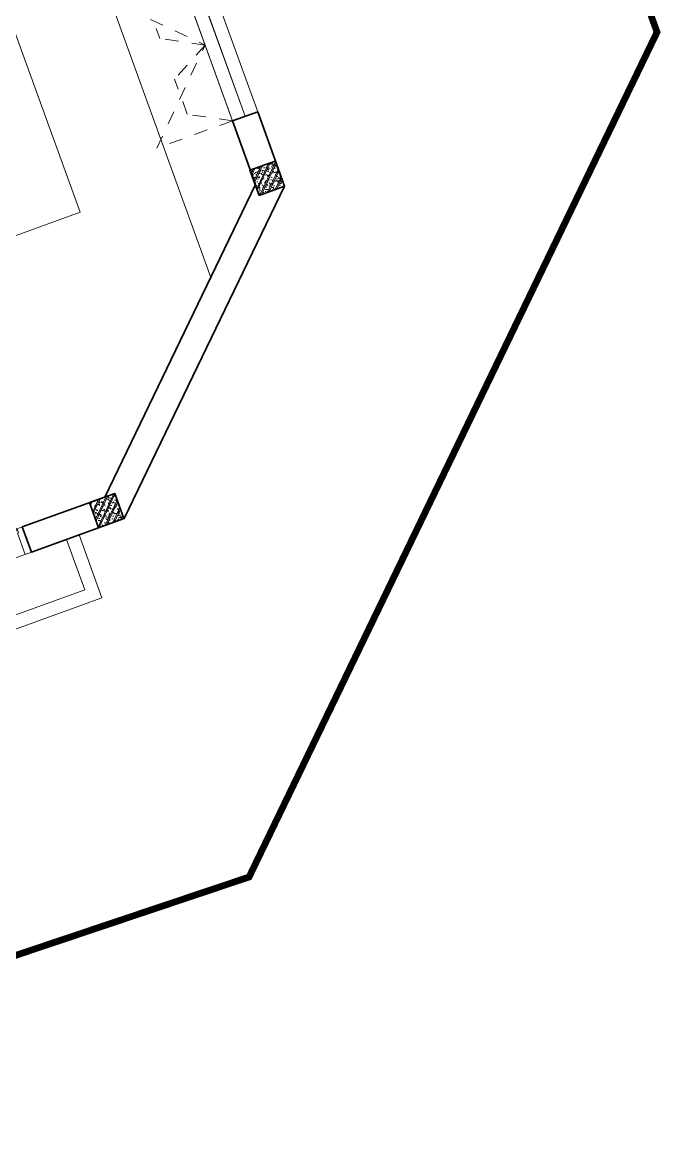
# Model space of a CAD drawing. Header units: metres. Extents: x 568332 to 569219, y 2065964 to 2066430.
# Drawn here: x 568663.4 to 568668.15, y 2066203.53 to 2066211.84 of the extents above; entities that cross this region are included whole.
import ezdxf

# ---------------------------------------------------------------- set-up
doc = ezdxf.new("R2010")
doc.units = ezdxf.units.M
for name, pattern in [('$AUDIT_BAD_LTYPE2', [0]), ('HIDDEN', [0.375, 0.25, -0.125]), ('HIDDEN2', [0.1875, 0.125, -0.0625])]:
    doc.linetypes.add(name, pattern=pattern)
doc.layers.get('0').update_dxf_attribs({"linetype": 'CONTINUOUS'})
for name, color, linetype, lineweight in [('-DIM', 9, 'CONTINUOUS', 13), ('-DOOR', 137, 'CONTINUOUS', 9), ('-FURNITURE', 46, 'CONTINUOUS', 9), ('-HATCH', 8, 'CONTINUOUS', 5), ('-LINE1', 7, 'CONTINUOUS', 18), ('-LINE2', 252, 'CONTINUOUS', 9), ('-STEEL1', 1, 'CONTINUOUS', 35), ('-WALL', 4, 'CONTINUOUS', 35)]:
    doc.layers.add(name, color=color, linetype=linetype, lineweight=lineweight)
doc.layers.add('APOLIC', color=7, linetype='CONTINUOUS')
doc.layers.add('TIMDUONG', color=1, linetype='CONTINUOUS')

# ---------------------------------------------------------------- blocks, each defined once
blk = doc.blocks.new('*U292')
at = {"ltscale": 0.3}
for points in [[(1072.648608955455, 0, 0.4142135623730951), (50, 1022.648608955455, 0.4142135623730951)], [(1072.648608955456, 0, -0.4142135623730951), (2040.997291771643, 968.3486828161876, -0.4142135623730951)]]:
    blk.add_lwpolyline(points, format="xyb", dxfattribs=at)
for points in [[(607.832537065732, 597.8121955390618), (727.7715124857222, 717.7511709590519), (747.7613417223872, 697.761341722387), (727.7715124857427, 677.7715124857425), (711.7796490964148, 693.7633758750703), (611.8305029130692, 593.8142296917247)], [(0, 0), (50, 0), (50, -40), (60, -40), (60, -245.9999999543969), (0, -245.9999999543969)], [(2090.997291771643, 0), (2040.997291771643, 0), (2040.997291771643, -40), (2030.997291771643, -40), (2030.997291771643, -245.9999999543969), (2090.997291771643, -245.9999999543969)]]:
    blk.add_lwpolyline(points, close=True)
for points in [[(702.4110880447375, 652.4110880447372), (730.6953592921994, 624.1268167972753), (801.4060374108542, 694.8374949159302), (773.1217661633923, 723.1217661633921), (702.4110880447375, 652.4110880447372)], [(704.4658889366618, 654.4658889366615), (120.7106781186548, 70.71067811865474)], [(1426.98204971791, 614.0152420537327), (1398.697778470448, 585.730970806271), (1327.987100351793, 656.4416489249254), (1356.271371599255, 684.7259201723875), (1426.98204971791, 614.0152420537327)], [(1424.927248825986, 616.0700429456567), (1970.286613652989, 70.71067811865441)], [(120.7106781186548, 70.71067811865474), (148.9949493661167, 42.42640687119284), (78.2842712474619, -28.2842712474619), (50, 0), (120.7106781186548, 70.71067811865474)], [(1970.286613652989, 70.71067811865441), (1942.002342405526, 42.42640687119251), (2012.713020524181, -28.28427124746213), (2040.997291771643, -2.273736754432321e-13), (1970.286613652989, 70.71067811865441)]]:
    blk.add_lwpolyline(points)
at = {"layer": 'APOLIC', "linetype": '$AUDIT_BAD_LTYPE2'}
for p, q in [((134.8528137423857, 56.56854249492379), (716.5532236684685, 638.2689524210064)), ((730.6953592921994, 624.1268167972753), (148.9949493661167, 42.42640687119284)), ((1398.697778470448, 585.730970806271), (1942.002342405526, 42.42640687119251)), ((1956.144478029257, 56.56854249492335), (1412.839914094179, 599.8731064300016))]:
    blk.add_line(p, q, dxfattribs=at)
blk = doc.blocks.new('D12')
at = {"layer": '-DOOR'}
for p, q in [((0, 200.0213350024052), (1200, 200.0213350024052)), ((0, 100), (1200, 100.2985981091746)), ((0, 0), (1200, 0.2985981091745802))]:
    blk.add_line(p, q, dxfattribs=at)
at = {"layer": '-LINE2', "linetype": 'HIDDEN2', "ltscale": 10}
for p, q in [((0, 200), (0, 800)), ((0, 800), (600, 200.0213350024052)), ((1200, 800), (600, 200.0213350024052)), ((1200, 200), (1200, 800)), ((1200, 200), (1200, 800)), ((0, 200.0213350024052), (160.3887441940024, 500)), ((160.3887441940024, 500), (439.4600093320769, 500.1492614196613)), ((600, 200.0213350024052), (439.4600093320769, 500.1492614196613)), ((600, 200.0213350024052), (760.5399906679231, 500.1492614196613)), ((1039.611255805998, 500), (760.5399906679231, 500.1492614196613)), ((1200, 200.0213350024052), (1039.611255805998, 500))]:
    blk.add_line(p, q, dxfattribs=at)
blk = doc.blocks.new('18x35')
at = {"layer": '-HATCH'}
h = blk.add_hatch(dxfattribs=at)
h.set_pattern_fill('CHAU-01', color=256, scale=10, angle=-1.272221872585407e-14, pattern_type=2)
h.set_pattern_definition([(49.99999999999999, (0, 0), (71.72601826007535, -6.275213498259527), [7.5, -82.5]), (355, (0, 0), (-13.87513336129999, 75.21921337000119), [6, -66]), (100.4514, (5.977167999997619, -0.5229339999999638), (57.85093817140217, 68.94395420609534), [6.374019000000001, -70.1142112]), (46.18419999999998, (0, 20), (106.7241048625644, -16.55190143290183), [11.25, -123.75]), (96.63559999999998, (8.89367449999554, 18.62066930000003), (93.46627055487036, 97.41178709004416), [9.561028799999994, -105.1713]), (351.1842, (0, 20), (93.46619451336275, 97.41186009253245), [9, -99]), (20.99999999999998, (10, 15), (59.69070521184616, -40.2618890665339), [7.5, -82.5]), (326.0000000000001, (10, 15), (24.33153319215819, 72.5150045046853), [6, -66]), (71.45139999999999, (14.97422329999972, 11.64483940000002), (84.022262858149, 32.25304967099522), [6.374019000000001, -70.1142112]), (37.49999999999998, (0, 0), (1.215985531729074, 33.28938538313115), [0, -65.19999999999999, 0, -67, 0, -66.25]), (7.499999999999987, (0, 0), (26.30695374421487, 39.44117118823602), [0, -38.2, 0, -63.7, 0, -25.25]), (327.5, (-22.30000000000291, 0), (53.3822436172409, -2.255487173437988), [0, -25, 0, -78, 0, -103.5]), (317.5, (-32.30000000000291, 0), (58.31861693423862, 10.01049823323176), [0, -32.5, 0, -51.8, 0, -73.5]), (44.99999999999999, (0, 0), (-30.05203820042826, 30.05203820042828), []), (44.99999999999999, (0, 12.25), (-30.05203820042826, 30.05203820042828), [])])
h.paths.add_polyline_path([(96508.03118051568, 47993.04977023201), (96508.03118051568, 47793.04977023201), (96708.03118051568, 47793.04977023201), (96708.03118051568, 47993.04977023201)])
at = {"layer": '-STEEL1'}
blk.add_lwpolyline([(96508.03118051568, 47793.04977023201), (96708.03118051568, 47793.04977023201), (96708.03118051568, 47993.04977023201), (96508.03118051568, 47993.04977023201)], close=True, dxfattribs=at)
blk = doc.blocks.new('M2-T3')
at = {"layer": '-DOOR'}
for p, q in [((196486.8433084649, -96576.36550598258), (196486.823116207, -97776.13732626573)), ((196586.4145304255, -96576.38040445003), (196586.3943381677, -97776.15222473317)), ((196686.1666573934, -97776.15390390946), (196686.1666573934, -96576.38040445003)), ((192285.5757111853, -100287.219811441), (193985.5735093741, -100287.1965599299))]:
    blk.add_line(p, q, dxfattribs=at)
at = {"layer": '-FURNITURE'}
for points in [[(195937.1744868668, -98818.06896067901), (196486.6070762385, -98281.27276800953), (196487.1597776755, -94587.3923307042), (195937.1744868669, -94587.39233070418)], [(194387.4282566035, -96536.65672511095), (195187.1597776754, -96536.65672511095), (195187.1597776754, -98030.74754105113), (194387.4282566035, -98030.74754105113)]]:
    blk.add_lwpolyline(points, close=True, dxfattribs=at)
at = {"layer": '-LINE1'}
for points in [[(191863.5014695647, -100287.20708659), (191863.5014695647, -100787.2294955734), (194363.5014695647, -100787.1846777031), (194363.5014695647, -100287.20708659)], [(191963.5014695647, -100287.20708659), (191963.5014695647, -100687.2277028425), (194263.5014695647, -100687.1864704018), (194263.5014695647, -100287.20708659)]]:
    blk.add_lwpolyline(points, dxfattribs=at)
at = {"layer": '-WALL'}
for p, q in [((196486.6070762385, -98281.27276800953), (196486.6203163955, -97776.15054552822)), ((196486.6203163955, -97776.15054552822), (196686.1666573934, -97776.15390390946)), ((196686.1666573934, -97776.15390390946), (196686.1666573934, -98365.91193825785)), ((194638.1473194099, -100087.2198103991), (196486.6070762385, -98281.27276800953)), ((194719.6304297144, -100287.2198114799), (196686.1666573934, -98365.91193825785)), ((193985.5735093662, -100287.2198115061), (193985.5735093659, -100087.2198104217)), ((193985.5735093659, -100087.2198104217), (194638.1473194099, -100087.2198103991)), ((194719.6304297144, -100287.2198114799), (193985.5735093662, -100287.2198115061))]:
    blk.add_line(p, q, dxfattribs=at)
at = {"layer": '-WALL', "color": 2}
blk.add_line((196211.1194025174, -101626.124402663), (198582.848289917, -99308.94289317873), dxfattribs=at)
at = {"layer": 'TIMDUONG', "color": 1, "linetype": 'HIDDEN', "ltscale": 10, "const_width": 50}
blk.add_lwpolyline([(188685.9009933229, -83287.61039145212), (199685.9009933797, -83287.63301822983), (199685.8702561683, -98230.70415374279), (194687.2128796928, -103114.3974403377), (188685.860498254, -102974.7601425732)], close=True, dxfattribs=at)
at = {"layer": '-DOOR', "xscale": -0.8130081300813009, "yscale": 0.8130081300813009, "zscale": 0.8130081300813009}
blk.add_blockref('*U292', (193985.5735093659, -100087.2198104058), dxfattribs=at)
at = {"layer": '-STEEL1'}
for p in [(99976.26937852614, -146158.8731645499), (98009.69670547033, -148080.1246954167)]:
    blk.add_blockref('18x35', p, dxfattribs=at)
at = {"rotation": 90}
blk.add_blockref('D12', (196686.823116207, -97776.13732626573), dxfattribs=at)

msp = doc.modelspace()

# ---------------------------------------------------------------- block references
at = {"layer": '-DIM', "xscale": 0.001, "yscale": 0.001, "zscale": 0.001, "rotation": 19.88439670872004}
msp.add_blockref('M2-T3', (568446.9361136701, 2066236.220584216), dxfattribs=at)

doc.saveas('drawing.dxf')
